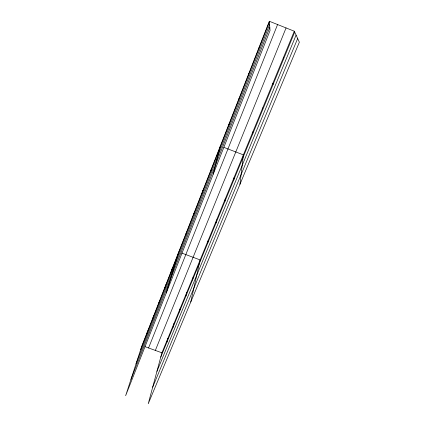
<?xml version="1.0" encoding="UTF-8"?>
<svg xmlns="http://www.w3.org/2000/svg" width="425" height="425" viewBox="0 0 425 425"><rect width="100%" height="100%" fill="white"/><g stroke="black" fill="none" stroke-linecap="round" stroke-linejoin="round"><path stroke-width="0.64" d="M262.687 109.793L262.719 107.913M252.732 133.949L252.891 131.782M258.756 49.061L258.846 47.945M239.95 184.338L243.387 154.881L223.858 147.363M233.787 179.913L234.186 177.236M248.498 75.172L248.726 73.722M224.767 201.795L225.271 198.884M216.033 222.987L216.638 219.863M238.59 100.39L238.946 98.632M207.57 243.525L208.266 240.199M190.772 301.994L200.148 259.925L181.698 253.045M229.017 124.764L229.489 122.713M192.514 280.059L193.37 276.393M185.842 296.252L186.761 292.448M179.334 312.035L180.317 308.098M213.254 174.138L220.347 146.009M172.991 327.431L174.032 323.367M166.802 342.449L167.902 338.268M294.286 31.211L161.92 352.808L148.24 403.75L299.359 42.192L294.286 31.211L269.322 21.25L141.992 345.583L125.641 395.68L270.05 30.52L269.322 21.25M210.8 171.132L211.491 168.555M202.13 193.2L202.922 190.389M193.736 214.577L194.613 211.549M185.597 235.291L186.564 232.055M166.26 292.963L178.755 251.945M171.126 272.127L172.237 268.547M164.714 288.453L165.883 284.734M158.461 304.374L159.683 300.512M152.363 319.892L153.643 315.908M146.418 335.033L147.746 330.926M140.617 349.802L269.386 22.004M136.042 363.811L269.583 24.544M130.964 379.366L269.806 27.428M148.575 347.969L277.578 24.544M155.348 350.423L286.062 27.933M160.767 357.101L294.7 32.109M156.937 371.349L296.092 35.116M152.692 387.164L297.67 38.532M144.983 346.667L161.92 352.808M283.401 57.667L283.65 58.916M272.882 83.22L272.988 84.798"/></g></svg>
